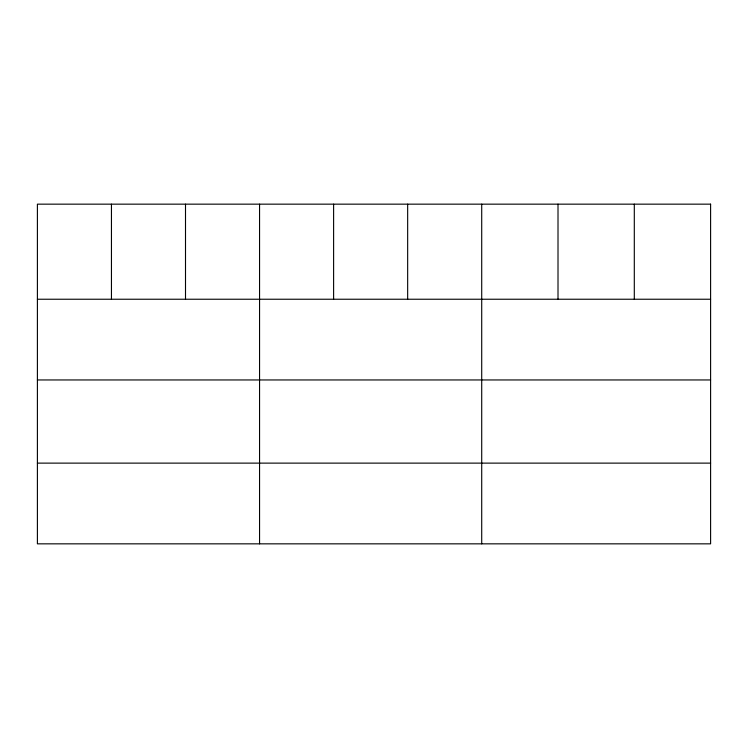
<?xml version="1.0" encoding="UTF-8"?>
<svg xmlns="http://www.w3.org/2000/svg" width="748" height="748" viewBox="0 0 748 748"><rect width="100%" height="100%" fill="white"/><g stroke="black" fill="none" stroke-linecap="round" stroke-linejoin="round"><path stroke-width="1.12" d="M37.4 299.237L710.6 299.237M37.4 379.956L710.6 379.956M37.4 463.124L710.6 463.124M634.304 204.157L634.304 299.237M558.008 204.157L558.008 299.237M481.712 204.157L481.712 543.843M407.66 204.157L407.66 299.237M333.608 204.157L333.608 299.237M259.556 204.157L259.556 543.843M185.504 204.157L185.504 299.237M111.452 204.157L111.452 299.237M710.6 204.157L37.4 204.157L37.4 543.843L710.6 543.843L710.6 204.157"/></g></svg>
